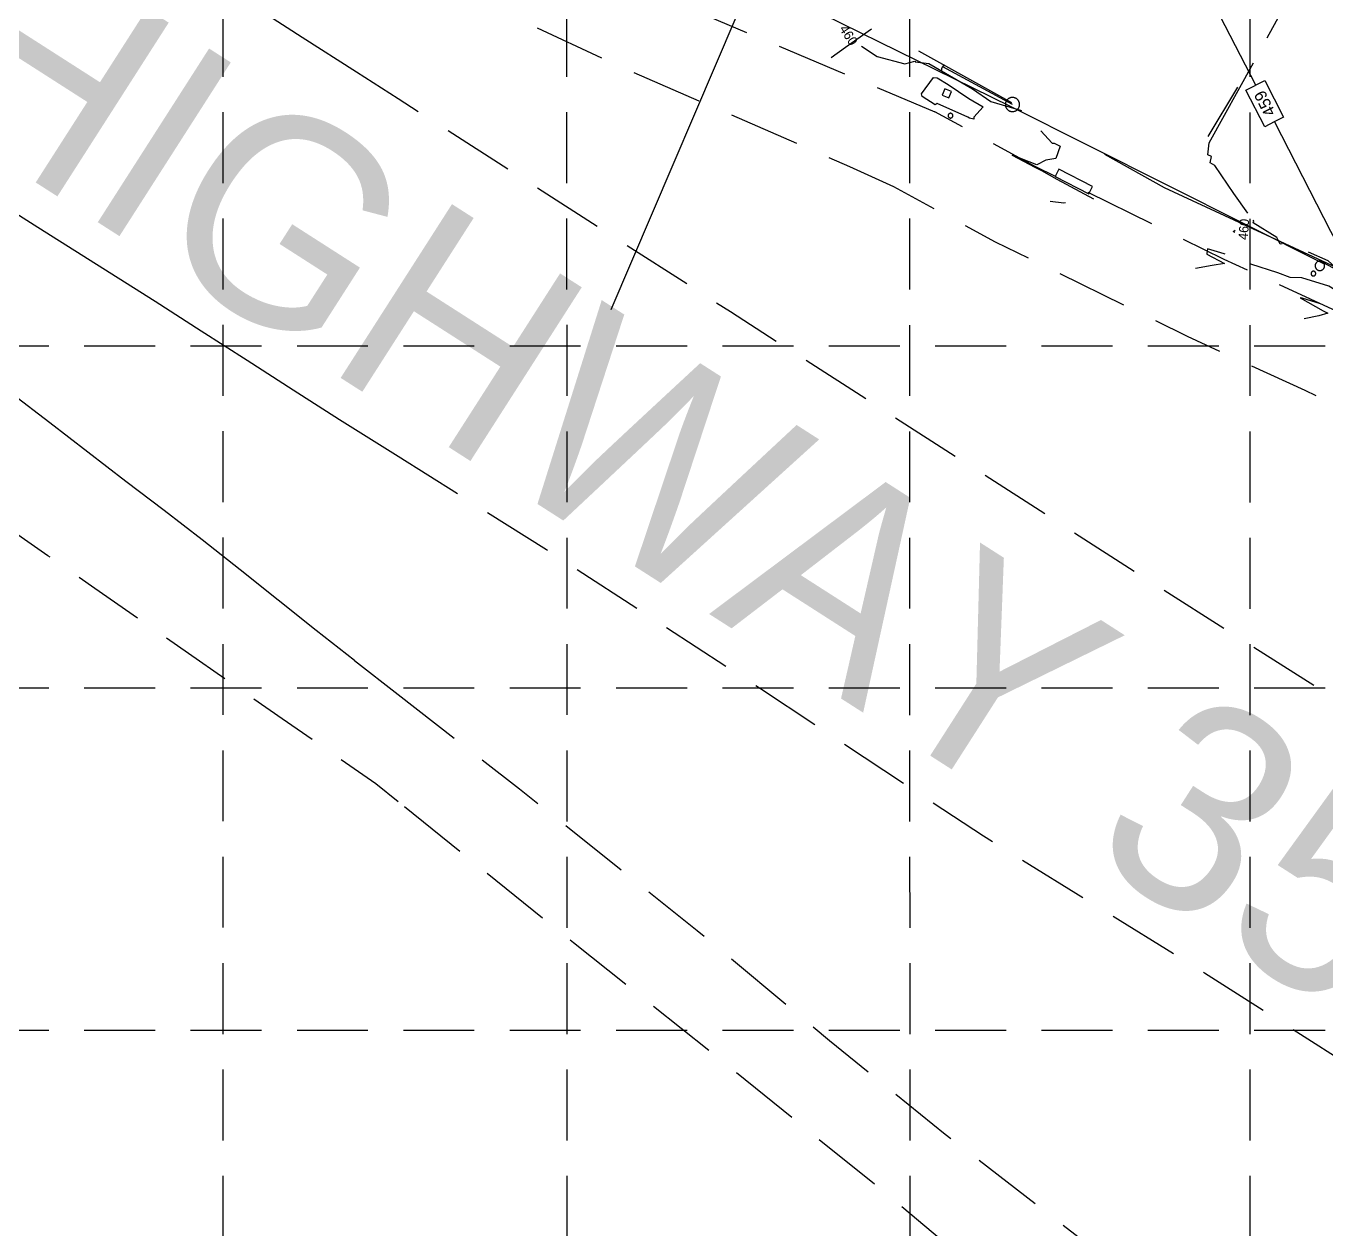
# Model space of a CAD drawing. Header units: inches. Extents: x 2439273 to 2445077, y 7048639 to 7057917.
# Drawn here: x 2440210 to 2440760, y 7051312 to 7051821 of the extents above; entities that cross this region are included whole.
import ezdxf
from ezdxf.enums import TextEntityAlignment as Align

# ---------------------------------------------------------------- set-up
doc = ezdxf.new("R2010")
doc.units = ezdxf.units.IN
doc.header["$LTSCALE"] = 300
doc.header["$MEASUREMENT"] = 0
for name, pattern in [('CONTINUOUS_LINE', [2, 1, 1]), ('DASHED', [0.29, 0.25, -0.04]), ('DASHED2', [0.15, 0.1, -0.05]), ('DASHEDX2', [0.165, 0.125, -0.04]), ('HIDDEN', [0.375, 0.25, -0.125]), ('PHANTOM', [4.25, 3.5, -0.15, 0.15, -0.15, 0.15, -0.15])]:
    doc.linetypes.add(name, pattern=pattern)
for name, color, linetype in [('EC', 43, 'DASHEDX2'), ('GRID', 254, 'HIDDEN'), ('new', 3, 'Continuous'), ('PC', 43, 'DASHEDX2'), ('PLAT_TEXT', 50, 'Continuous')]:
    doc.layers.add(name, color=color, linetype=linetype)
doc.styles.add('symbol', font='symbol.shx')
doc.styles.add('TMODELF', font='tmodelf')
doc.linetypes.add('DEPRESSION', pattern='A,0.3,["%",symbol,S=0.05,R=180,X=0,Y=0],0.0001', length=0.3001)

msp = doc.modelspace()

# ---------------------------------------------------------------- linework, layer by layer
at = {"layer": 'EC', "color": 43, "linetype": 'DASHED', "flags": 128}
for points in [[(2440727.1, 7051741.8), (2440721.08, 7051750.15), (2440713.12, 7051762.04), (2440711.16, 7051763.08), (2440711.6, 7051765.77), (2440710.08, 7051766.5), (2440710.74, 7051771.55), (2440742.26, 7051828.9), (2440717.46, 7051859.54), (2440702.74, 7051883.8), (2440695.14, 7051902.76), (2440688.1, 7051980.7), (2440687.75, 7052028.95), (2440672.51, 7052082.07), (2440665.5, 7052085.15)], [(2440563.61, 7051812.43), (2440570.17, 7051808.16), (2440581.86, 7051805.08), (2440586.1, 7051806.13), (2440586.42, 7051806.01), (2440586.27, 7051805.88), (2440592.13, 7051805.15), (2440610.53, 7051794.38), (2440618.36, 7051789.1), (2440632.16, 7051784.96), (2440636.02, 7051780.3), (2440644.22, 7051771.47), (2440645.12, 7051771.47), (2440647.57, 7051770.22), (2440645.76, 7051764.99), (2440641.57, 7051764.27), (2440637.83, 7051762.22), (2440627.38, 7051766.41), (2440636.88, 7051761.32), (2440639.71, 7051759.82), (2440646.16, 7051756.29), (2440661.79, 7051747.96), (2440649.14, 7051746.11), (2440643.45, 7051746.74)], [(2440814.08, 7051685.55), (2440813.94, 7051685.78), (2440807.64, 7051692.09), (2440803.1, 7051697.68), (2440792.59, 7051702.27), (2440786.59, 7051703.02), (2440782.16, 7051704.38), (2440780.18, 7051705), (2440771.53, 7051712.28), (2440771.46, 7051712.32), (2440760.96, 7051721.64), (2440749.13, 7051726.89), (2440743.63, 7051729.18), (2440740.75, 7051728.68), (2440739.31, 7051731.49), (2440729.3, 7051737.72), (2440729.55, 7051738.39), (2440729.22, 7051738.86)]]:
    msp.add_lwpolyline(points, dxfattribs=at)
at = {"layer": 'EC', "color": 43, "linetype": 'DEPRESSION', "flags": 128}
msp.add_lwpolyline([(2440615.08, 7051786.76), (2440611.06, 7051782.39), (2440611.04, 7051781.61), (2440609.34, 7051782.05), (2440608.52, 7051782.38), (2440595.57, 7051788.2), (2440594.78, 7051787.69), (2440589.22, 7051791.23), (2440589.03, 7051792.36), (2440594.03, 7051799.23), (2440595.59, 7051799.04), (2440600.21, 7051796.33), (2440608.98, 7051790.41), (2440615.08, 7051786.76)], close=True, dxfattribs=at)
msp.add_lwpolyline([(2440721.57, 7051733.59), (2440720.89, 7051734.05), (2440721.66, 7051734.68)], dxfattribs=at)
at = {"layer": 'EC', "color": 43, "linetype": 'DASHEDX2', "flags": 128}
for points in [[(2441294.75, 7051516.05), (2441277.48, 7051519.97), (2441272.89, 7051522.81), (2441262.95, 7051526.26), (2441205, 7051547.48), (2441190.57, 7051542.8), (2441181.33, 7051538.94), (2441155.18, 7051536.34), (2441147.89, 7051530.69), (2441131.45, 7051517.88), (2441131.27, 7051517.99), (2441120.32, 7051524.52), (2441117.75, 7051526.05), (2441107.46, 7051532.09), (2441104.8, 7051533.63), (2441094.53, 7051539.55), (2441091.79, 7051541.12), (2441081.54, 7051546.91), (2441078.71, 7051548.5), (2441070.36, 7051553.14), (2441067.48, 7051554.72), (2441059.14, 7051559.28), (2441048.03, 7051565.26), (2441045.02, 7051566.87), (2441033.88, 7051572.74), (2441030.84, 7051574.33), (2441019.66, 7051580.1), (2441016.59, 7051581.68), (2441006.57, 7051586.74), (2441003.49, 7051588.28), (2440993.44, 7051593.27), (2440990.36, 7051594.78), (2440980.26, 7051599.69), (2440977.18, 7051601.17), (2440967.33, 7051605.87), (2440952.77, 7051612.66), (2440932.92, 7051621.91), (2440886.08, 7051643.75), (2440841.09, 7051664.63), (2440822.62, 7051673.2), (2440815.88, 7051676.35), (2440811.56, 7051683.1), (2440801.43, 7051693.25), (2440801.05, 7051693.72), (2440800.16, 7051694.11), (2440799.66, 7051694.17), (2440781.93, 7051699.61), (2440774.03, 7051702.08), (2440769.07, 7051706.25), (2440761.34, 7051710.94), (2440749.88, 7051714.41), (2440744.93, 7051714.68), (2440739.68, 7051716.57), (2440724.7, 7051721.33), (2440722.8, 7051723.35), (2440719.96, 7051724.06), (2440717.08, 7051724.57), (2440709.99, 7051726.75), (2440709.73, 7051724.75), (2440709.71, 7051724.48), (2440717.12, 7051720.59), (2440711.93, 7051719.65), (2440704.9, 7051718.36)], [(2441292.43, 7051513.55), (2441276.1, 7051517.25), (2441270.94, 7051520.45), (2441259.76, 7051524.33), (2441205.24, 7051544.3), (2441188.85, 7051538.98), (2441178.36, 7051534.6), (2441155.33, 7051532.3), (2441146.93, 7051525.79), (2441134.43, 7051516.06), (2441131.08, 7051518.1), (2441120.72, 7051524.28), (2441117.54, 7051526.17), (2441107.83, 7051531.87), (2441104.55, 7051533.78), (2441094.87, 7051539.35), (2441091.49, 7051541.28), (2441081.85, 7051546.74), (2441078.35, 7051548.69), (2441070.52, 7051553.05), (2441066.95, 7051555.01), (2441059.14, 7051559.28), (2441048.74, 7051564.87), (2441044.95, 7051566.9), (2441034.55, 7051572.38), (2441030.7, 7051574.41), (2441020.3, 7051579.77), (2441016.37, 7051581.79), (2441007.08, 7051586.48), (2441003.09, 7051588.48), (2440993.8, 7051593.09), (2440989.74, 7051595.08), (2440980.47, 7051599.59), (2440976.33, 7051601.57), (2440967.32, 7051605.87), (2440954.01, 7051612.08), (2440927.18, 7051624.58), (2440886.08, 7051643.75), (2440846.6, 7051662.07), (2440819.83, 7051674.48), (2440810.06, 7051679.04), (2440809.18, 7051680.41), (2440806.89, 7051682.71), (2440803.21, 7051688.62), (2440790.61, 7051692.11), (2440781.7, 7051694.84), (2440767.88, 7051699.16), (2440766.62, 7051700.22), (2440764.65, 7051701.41), (2440749.99, 7051705.84), (2440749.2, 7051706.03), (2440758.86, 7051700.58), (2440760.9, 7051699.51), (2440757.08, 7051698.34), (2440750.87, 7051697.17)]]:
    msp.add_lwpolyline(points, dxfattribs=at)
at = {"layer": 'GRID', "linetype": 'HIDDEN', "ltscale": 0.4}
for p, q in [((2440293.35, 7049369.56), (2440293.81, 7057760.17)), ((2440439.2, 7049369.53), (2440438.42, 7057759.63)), ((2440584.47, 7049369.51), (2440582.99, 7057759.76)), ((2440728.07, 7049369.49), (2440728.1, 7057759.67)), ((2439424.76, 7051685.73), (2444925.44, 7051685.73)), ((2439424.76, 7051540.97), (2444925.44, 7051540.97)), ((2439424.76, 7051396.22), (2444925.44, 7051396.22))]:
    msp.add_line(p, q, dxfattribs=at)
at = {"layer": 'new', "color": 3, "linetype": 'PHANTOM', "flags": 128}
msp.add_lwpolyline([(2441600.08, 7051780.65), (2441431.15, 7051648.41), (2441352.47, 7051574.77), (2441061.94, 7051580.47), (2440691.83, 7051752.53), (2440551.86, 7051830.43), (2440534.04, 7052906.77)], dxfattribs=at)
at = {"layer": 'new', "color": 7, "linetype": 'DASHED2'}
for points in [[(2440367.54, 7051790.21), (2440349.98, 7051801.54), (2440326.96, 7051816.22), (2440303.94, 7051830.9), (2440280.92, 7051845.58), (2440257.89, 7051860.26), (2440238.27, 7051873.04), (2440218.65, 7051885.82), (2440199.02, 7051898.6)], [(2440367.54, 7051638.85), (2440342.67, 7051654.47), (2440323.18, 7051666.98), (2440303.69, 7051679.48), (2440284.2, 7051691.98), (2440264.71, 7051704.48), (2440239.87, 7051720.14), (2440215.04, 7051735.81), (2440190.2, 7051751.48)], [(2440349.03, 7051552.56), (2440332.92, 7051565.33), (2440316.82, 7051578.1), (2440300.72, 7051590.87), (2440284.61, 7051603.63), (2440268.49, 7051616.01), (2440252.37, 7051628.38), (2440236.25, 7051640.76), (2440220.13, 7051653.13), (2440204.01, 7051665.51)]]:
    msp.add_lwpolyline(points, dxfattribs=at)
at = {"layer": 'new', "color": 3, "linetype": 'Continuous', "flags": 128}
msp.add_lwpolyline([(2440457.62, 7051701.03), (2440519.31, 7051845.37), (2440519.31, 7051845.37, -0.414214), (2440518.78, 7051846.68), (2440518.78, 7051846.68, -0.414214), (2440520.09, 7051847.21), (2440520.09, 7051847.21), (2440521.47, 7051850.43), (2440515.04, 7051853.2), (2440513.26, 7051849.07)], format="xyb", dxfattribs=at)
at = {"layer": 'new', "color": 7, "linetype": 'DASHED2', "flags": 128}
for points in [[(2440577.28, 7051752.99), (2440558.69, 7051761.49), (2440463.75, 7051802.75), (2440367.54, 7051847.57)], [(2440487.32, 7051829.92), (2440594.54, 7051784.71)], [(2441097.02, 7051325.32), (2441073.17, 7051340.81), (2441006.41, 7051380.08), (2440939.12, 7051424.68), (2440685.73, 7051585.95), (2440508.09, 7051700.05), (2440367.54, 7051790.21)], [(2440808.32, 7051679.49), (2440805.23, 7051680.88), (2440766.67, 7051699.42), (2440717.07, 7051722.24), (2440636.83, 7051761.69), (2440594.54, 7051784.71)], [(2440367.54, 7051492.76), (2440358.09, 7051500.36), (2440338.27, 7051514.15), (2440318.46, 7051527.94), (2440298.65, 7051541.74), (2440278.83, 7051555.53), (2440259.02, 7051569.32), (2440239.21, 7051583.11), (2440219.39, 7051596.91), (2440199.58, 7051610.7), (2440179.77, 7051624.49), (2440159.95, 7051638.29), (2440142.12, 7051649.75), (2440124.28, 7051661.22), (2440106.45, 7051672.68), (2440088.61, 7051684.14), (2440070.78, 7051695.61), (2440052.94, 7051707.07), (2440035.11, 7051718.54), (2440017.27, 7051730), (2439999.44, 7051741.47), (2439981.6, 7051752.93), (2439963.77, 7051764.4), (2439945.93, 7051775.86)], [(2441185.16, 7051400.83), (2441201.02, 7051416.95), (2441202.64, 7051419.49), (2441203.33, 7051422.41), (2441203.03, 7051425.4), (2441201.76, 7051428.13), (2441199.29, 7051430.55), (2441097.97, 7051494.3), (2441026.47, 7051534.91), (2440967.7, 7051565.02), (2440883.92, 7051604.13), (2440845.1, 7051623.26), (2440789.98, 7051648.15), (2440751.3, 7051666.75), (2440701.56, 7051689.63), (2440620.22, 7051729.61), (2440577.28, 7051752.99)], [(2440997.23, 7051232.23), (2440977.62, 7051244.86), (2440877.24, 7051307.92), (2440799.91, 7051362.03), (2440708.75, 7051420.36), (2440615.15, 7051478.23), (2440520.83, 7051540.59), (2440430.38, 7051599.35), (2440367.54, 7051638.85)], [(2440367.54, 7051538.18), (2440418.95, 7051498.23), (2440494.12, 7051438.37), (2440550.03, 7051391.83), (2440599.01, 7051352.21), (2440714.52, 7051263.2), (2440791.63, 7051208.62), (2440848.18, 7051169.78), (2440895.72, 7051139.56), (2440900.7, 7051138.07), (2440905.82, 7051138.97), (2440908.82, 7051140.88), (2440914.14, 7051146.02)], [(2440827.62, 7051061.94), (2440833.61, 7051070.96), (2440838.12, 7051082.07), (2440840.54, 7051098.33), (2440840.49, 7051108.99), (2440838.06, 7051119.36), (2440834.57, 7051126.92), (2440829.01, 7051136.48), (2440821.52, 7051144.61), (2440813.85, 7051150.14), (2440767.43, 7051181), (2440700.06, 7051228.79), (2440648.8, 7051267.17), (2440607.88, 7051298.5), (2440571.84, 7051328.73), (2440499.68, 7051387.01), (2440441.73, 7051433.1), (2440367.54, 7051492.76)]]:
    msp.add_lwpolyline(points, dxfattribs=at)
at = {"layer": 'new', "color": 3, "linetype": 'Continuous', "flags": 128}
for points in [[(2440626.67, 7051786.97), (2440547.42, 7051825.84)], [(2440598.87, 7051804.31), (2440598.84, 7051804.31), (2440598.82, 7051804.3), (2440598.79, 7051804.3), (2440598.77, 7051804.29), (2440598.74, 7051804.29), (2440598.71, 7051804.28), (2440598.69, 7051804.28), (2440598.66, 7051804.27), (2440598.64, 7051804.26), (2440598.61, 7051804.25), (2440598.59, 7051804.25), (2440598.56, 7051804.24), (2440598.54, 7051804.23), (2440598.51, 7051804.22), (2440598.49, 7051804.21), (2440598.46, 7051804.2), (2440598.44, 7051804.19), (2440598.41, 7051804.18), (2440598.39, 7051804.17), (2440598.36, 7051804.16), (2440598.34, 7051804.14), (2440598.32, 7051804.13), (2440598.29, 7051804.12), (2440598.27, 7051804.11), (2440598.25, 7051804.09), (2440598.22, 7051804.08), (2440598.2, 7051804.06), (2440598.18, 7051804.05), (2440598.16, 7051804.03), (2440598.13, 7051804.02), (2440598.11, 7051804), (2440598.09, 7051803.99), (2440598.07, 7051803.97), (2440598.05, 7051803.96), (2440598.03, 7051803.94), (2440598.01, 7051803.92), (2440597.99, 7051803.9), (2440597.97, 7051803.89), (2440597.95, 7051803.87), (2440597.93, 7051803.85), (2440597.91, 7051803.83), (2440597.89, 7051803.81), (2440597.87, 7051803.79), (2440597.85, 7051803.77), (2440597.84, 7051803.75), (2440597.82, 7051803.73), (2440597.8, 7051803.71), (2440597.79, 7051803.69), (2440597.77, 7051803.67), (2440597.75, 7051803.65), (2440597.74, 7051803.63), (2440597.72, 7051803.61), (2440597.71, 7051803.58), (2440597.69, 7051803.56), (2440597.68, 7051803.54), (2440597.66, 7051803.52), (2440597.65, 7051803.49), (2440597.64, 7051803.47), (2440597.62, 7051803.45), (2440597.61, 7051803.42), (2440597.6, 7051803.4), (2440597.59, 7051803.38), (2440597.57, 7051803.35), (2440597.56, 7051803.33), (2440597.55, 7051803.3), (2440597.54, 7051803.28), (2440597.53, 7051803.26), (2440597.52, 7051803.23), (2440597.51, 7051803.21), (2440597.5, 7051803.18), (2440597.5, 7051803.15), (2440597.49, 7051803.13), (2440597.48, 7051803.1), (2440597.47, 7051803.08), (2440597.47, 7051803.05), (2440597.46, 7051803.03), (2440597.45, 7051803), (2440597.45, 7051802.97), (2440597.44, 7051802.95), (2440597.44, 7051802.92), (2440597.43, 7051802.9), (2440597.43, 7051802.87), (2440597.43, 7051802.84), (2440597.42, 7051802.82), (2440597.42, 7051802.79), (2440597.42, 7051802.76), (2440597.42, 7051802.74), (2440597.41, 7051802.71), (2440597.41, 7051802.68), (2440597.41, 7051802.66), (2440597.41, 7051802.63), (2440597.41, 7051802.6), (2440597.41, 7051802.58), (2440597.41, 7051802.55), (2440597.42, 7051802.52), (2440597.42, 7051802.5), (2440597.42, 7051802.47), (2440597.42, 7051802.44), (2440597.43, 7051802.42), (2440597.43, 7051802.39)], [(2440627.45, 7051787.8), (2440597.98, 7051803.68)], [(2440710.18, 7051774.3), (2440722.79, 7051795.2)], [(2440759.12, 7051720.36), (2440626.67, 7051786.97)], [(2440758.93, 7051720.95), (2440866.59, 7051663.48)]]:
    msp.add_lwpolyline(points, dxfattribs=at)
at = {"layer": 'new', "color": 3, "linetype": 'CONTINUOUS_LINE', "flags": 128}
msp.add_lwpolyline([(2440567.88, 7051819.73), (2440556.8, 7051811.86), (2440550.7, 7051807.5)], dxfattribs=at)
at = {"layer": 'new', "color": 3, "linetype": 'Continuous', "flags": 128}
for points in [[(2440598.89, 7051794.49), (2440597.77, 7051791.71), (2440600.55, 7051790.59), (2440601.67, 7051793.37), (2440598.89, 7051794.49)], [(2440629.57, 7051789.92), (2440629.43, 7051790.05), (2440629.29, 7051790.17), (2440629.13, 7051790.28), (2440628.97, 7051790.38), (2440628.81, 7051790.47), (2440628.64, 7051790.55), (2440628.46, 7051790.62), (2440628.28, 7051790.68), (2440628.1, 7051790.73), (2440627.92, 7051790.76), (2440627.73, 7051790.79), (2440627.54, 7051790.8), (2440627.35, 7051790.8), (2440627.16, 7051790.79), (2440626.98, 7051790.76), (2440626.79, 7051790.73), (2440626.61, 7051790.68), (2440626.43, 7051790.62), (2440626.26, 7051790.55), (2440626.09, 7051790.47), (2440625.92, 7051790.38), (2440625.76, 7051790.28), (2440625.61, 7051790.17), (2440625.46, 7051790.05), (2440625.33, 7051789.92), (2440625.2, 7051789.79), (2440625.08, 7051789.64), (2440624.97, 7051789.49), (2440624.86, 7051789.33), (2440624.77, 7051789.16), (2440624.69, 7051788.99), (2440624.62, 7051788.82), (2440624.57, 7051788.64), (2440624.52, 7051788.46), (2440624.48, 7051788.27), (2440624.46, 7051788.08), (2440624.45, 7051787.9), (2440624.45, 7051787.71), (2440624.46, 7051787.52), (2440624.48, 7051787.33), (2440624.52, 7051787.15), (2440624.57, 7051786.96), (2440624.62, 7051786.79), (2440624.69, 7051786.61), (2440624.77, 7051786.44), (2440624.86, 7051786.27), (2440624.97, 7051786.12), (2440625.08, 7051785.96), (2440625.2, 7051785.82), (2440625.33, 7051785.68), (2440625.46, 7051785.55), (2440625.61, 7051785.43), (2440625.76, 7051785.32), (2440625.92, 7051785.22), (2440626.09, 7051785.13), (2440626.26, 7051785.05), (2440626.43, 7051784.98), (2440626.61, 7051784.92), (2440626.79, 7051784.87), (2440626.98, 7051784.84), (2440627.16, 7051784.82), (2440627.35, 7051784.8), (2440627.54, 7051784.8), (2440627.73, 7051784.82), (2440627.92, 7051784.84), (2440628.1, 7051784.87), (2440628.28, 7051784.92), (2440628.46, 7051784.98), (2440628.64, 7051785.05), (2440628.81, 7051785.13), (2440628.97, 7051785.22), (2440629.13, 7051785.32), (2440629.29, 7051785.43), (2440629.43, 7051785.55), (2440629.57, 7051785.68), (2440629.7, 7051785.82), (2440629.82, 7051785.96), (2440629.93, 7051786.12), (2440630.03, 7051786.27), (2440630.12, 7051786.44), (2440630.2, 7051786.61), (2440630.27, 7051786.79), (2440630.33, 7051786.96), (2440630.37, 7051787.15), (2440630.41, 7051787.33), (2440630.43, 7051787.52), (2440630.45, 7051787.71), (2440630.45, 7051787.9), (2440630.43, 7051788.08), (2440630.41, 7051788.27), (2440630.37, 7051788.46), (2440630.33, 7051788.64), (2440630.27, 7051788.82), (2440630.2, 7051788.99), (2440630.12, 7051789.16), (2440630.03, 7051789.33), (2440629.93, 7051789.49), (2440629.82, 7051789.64), (2440629.7, 7051789.79), (2440629.57, 7051789.92)], [(2440602.24, 7051783.09), (2440602.24, 7051783.15), (2440602.23, 7051783.21), (2440602.22, 7051783.27), (2440602.21, 7051783.33), (2440602.19, 7051783.39), (2440602.17, 7051783.45), (2440602.15, 7051783.51), (2440602.12, 7051783.57), (2440602.09, 7051783.62), (2440602.05, 7051783.67), (2440602.01, 7051783.72), (2440601.97, 7051783.77), (2440601.93, 7051783.81), (2440601.88, 7051783.86), (2440601.83, 7051783.89), (2440601.78, 7051783.93), (2440601.72, 7051783.96), (2440601.67, 7051783.99), (2440601.61, 7051784.02), (2440601.55, 7051784.04), (2440601.49, 7051784.05), (2440601.43, 7051784.07), (2440601.37, 7051784.08), (2440601.3, 7051784.08), (2440601.24, 7051784.09), (2440601.18, 7051784.08), (2440601.12, 7051784.08), (2440601.05, 7051784.07), (2440600.99, 7051784.05), (2440600.93, 7051784.04), (2440600.87, 7051784.02), (2440600.82, 7051783.99), (2440600.76, 7051783.96), (2440600.71, 7051783.93), (2440600.65, 7051783.89), (2440600.6, 7051783.86), (2440600.56, 7051783.81), (2440600.51, 7051783.77), (2440600.47, 7051783.72), (2440600.43, 7051783.67), (2440600.4, 7051783.62), (2440600.36, 7051783.57), (2440600.34, 7051783.51), (2440600.31, 7051783.45), (2440600.29, 7051783.39), (2440600.27, 7051783.33), (2440600.26, 7051783.27), (2440600.25, 7051783.21), (2440600.24, 7051783.15), (2440600.24, 7051783.09), (2440600.24, 7051783.02), (2440600.25, 7051782.96), (2440600.26, 7051782.9), (2440600.27, 7051782.84), (2440600.29, 7051782.78), (2440600.31, 7051782.72), (2440600.34, 7051782.66), (2440600.36, 7051782.6), (2440600.4, 7051782.55), (2440600.43, 7051782.5), (2440600.47, 7051782.45), (2440600.51, 7051782.4), (2440600.56, 7051782.36), (2440600.6, 7051782.32), (2440600.65, 7051782.28), (2440600.71, 7051782.24), (2440600.76, 7051782.21), (2440600.82, 7051782.18), (2440600.87, 7051782.16), (2440600.93, 7051782.13), (2440600.99, 7051782.12), (2440601.05, 7051782.1), (2440601.12, 7051782.09), (2440601.18, 7051782.09), (2440601.24, 7051782.09), (2440601.3, 7051782.09), (2440601.37, 7051782.09), (2440601.43, 7051782.1), (2440601.49, 7051782.12), (2440601.55, 7051782.13), (2440601.61, 7051782.16), (2440601.67, 7051782.18), (2440601.72, 7051782.21), (2440601.78, 7051782.24), (2440601.83, 7051782.28), (2440601.88, 7051782.32), (2440601.93, 7051782.36), (2440601.97, 7051782.4), (2440602.01, 7051782.45), (2440602.05, 7051782.5), (2440602.09, 7051782.55), (2440602.12, 7051782.6), (2440602.15, 7051782.66), (2440602.17, 7051782.72), (2440602.19, 7051782.78), (2440602.21, 7051782.84), (2440602.22, 7051782.9), (2440602.23, 7051782.96), (2440602.24, 7051783.02), (2440602.24, 7051783.09)], [(2440645.51, 7051757.32), (2440659.75, 7051750.02), (2440661.35, 7051753.14), (2440647.11, 7051760.44), (2440645.51, 7051757.32)], [(2440759.5, 7051719.57), (2440759.5, 7051719.7), (2440759.49, 7051719.82), (2440759.47, 7051719.95), (2440759.44, 7051720.07), (2440759.4, 7051720.19), (2440759.36, 7051720.31), (2440759.31, 7051720.42), (2440759.25, 7051720.54), (2440759.19, 7051720.64), (2440759.12, 7051720.75), (2440759.04, 7051720.85), (2440758.96, 7051720.94), (2440758.87, 7051721.03), (2440758.78, 7051721.11), (2440758.68, 7051721.19), (2440758.57, 7051721.26), (2440758.47, 7051721.32), (2440758.35, 7051721.38), (2440758.24, 7051721.43), (2440758.12, 7051721.47), (2440758, 7051721.51), (2440757.88, 7051721.54), (2440757.75, 7051721.56), (2440757.63, 7051721.57), (2440757.5, 7051721.57), (2440757.38, 7051721.57), (2440757.25, 7051721.56), (2440757.13, 7051721.54), (2440757, 7051721.51), (2440756.88, 7051721.47), (2440756.77, 7051721.43), (2440756.65, 7051721.38), (2440756.54, 7051721.32), (2440756.43, 7051721.26), (2440756.33, 7051721.19), (2440756.23, 7051721.11), (2440756.13, 7051721.03), (2440756.04, 7051720.94), (2440755.96, 7051720.85), (2440755.88, 7051720.75), (2440755.81, 7051720.64), (2440755.75, 7051720.54), (2440755.69, 7051720.42), (2440755.64, 7051720.31), (2440755.6, 7051720.19), (2440755.56, 7051720.07), (2440755.54, 7051719.95), (2440755.52, 7051719.82), (2440755.51, 7051719.7), (2440755.5, 7051719.57), (2440755.51, 7051719.45), (2440755.52, 7051719.32), (2440755.54, 7051719.2), (2440755.56, 7051719.07), (2440755.6, 7051718.95), (2440755.64, 7051718.84), (2440755.69, 7051718.72), (2440755.75, 7051718.61), (2440755.81, 7051718.5), (2440755.88, 7051718.4), (2440755.96, 7051718.3), (2440756.04, 7051718.2), (2440756.13, 7051718.11), (2440756.23, 7051718.03), (2440756.33, 7051717.95), (2440756.43, 7051717.88), (2440756.54, 7051717.82), (2440756.65, 7051717.76), (2440756.77, 7051717.71), (2440756.88, 7051717.67), (2440757, 7051717.63), (2440757.13, 7051717.61), (2440757.25, 7051717.59), (2440757.38, 7051717.58), (2440757.5, 7051717.57), (2440757.63, 7051717.58), (2440757.75, 7051717.59), (2440757.88, 7051717.61), (2440758, 7051717.63), (2440758.12, 7051717.67), (2440758.24, 7051717.71), (2440758.35, 7051717.76), (2440758.47, 7051717.82), (2440758.57, 7051717.88), (2440758.68, 7051717.95), (2440758.78, 7051718.03), (2440758.87, 7051718.11), (2440758.96, 7051718.2), (2440759.04, 7051718.3), (2440759.12, 7051718.4), (2440759.19, 7051718.5), (2440759.25, 7051718.61), (2440759.31, 7051718.72), (2440759.36, 7051718.84), (2440759.4, 7051718.95), (2440759.44, 7051719.07), (2440759.47, 7051719.2), (2440759.49, 7051719.32), (2440759.5, 7051719.45), (2440759.5, 7051719.57)], [(2440755.48, 7051716.97), (2440755.44, 7051717.01), (2440755.39, 7051717.05), (2440755.34, 7051717.09), (2440755.28, 7051717.12), (2440755.23, 7051717.15), (2440755.17, 7051717.18), (2440755.11, 7051717.2), (2440755.05, 7051717.22), (2440754.99, 7051717.23), (2440754.93, 7051717.25), (2440754.87, 7051717.25), (2440754.81, 7051717.26), (2440754.74, 7051717.26), (2440754.68, 7051717.25), (2440754.62, 7051717.25), (2440754.56, 7051717.23), (2440754.5, 7051717.22), (2440754.44, 7051717.2), (2440754.38, 7051717.18), (2440754.32, 7051717.15), (2440754.27, 7051717.12), (2440754.21, 7051717.09), (2440754.16, 7051717.05), (2440754.11, 7051717.01), (2440754.07, 7051716.97), (2440754.02, 7051716.92), (2440753.98, 7051716.87), (2440753.95, 7051716.82), (2440753.91, 7051716.77), (2440753.88, 7051716.71), (2440753.86, 7051716.66), (2440753.83, 7051716.6), (2440753.81, 7051716.54), (2440753.8, 7051716.48), (2440753.79, 7051716.42), (2440753.78, 7051716.35), (2440753.77, 7051716.29), (2440753.77, 7051716.23), (2440753.78, 7051716.16), (2440753.79, 7051716.1), (2440753.8, 7051716.04), (2440753.81, 7051715.98), (2440753.83, 7051715.92), (2440753.86, 7051715.86), (2440753.88, 7051715.8), (2440753.91, 7051715.75), (2440753.95, 7051715.7), (2440753.98, 7051715.65), (2440754.02, 7051715.6), (2440754.07, 7051715.55), (2440754.11, 7051715.51), (2440754.16, 7051715.47), (2440754.21, 7051715.43), (2440754.27, 7051715.4), (2440754.32, 7051715.37), (2440754.38, 7051715.34), (2440754.44, 7051715.32), (2440754.5, 7051715.3), (2440754.56, 7051715.28), (2440754.62, 7051715.27), (2440754.68, 7051715.26), (2440754.74, 7051715.26), (2440754.81, 7051715.26), (2440754.87, 7051715.26), (2440754.93, 7051715.27), (2440754.99, 7051715.28), (2440755.05, 7051715.3), (2440755.11, 7051715.32), (2440755.17, 7051715.34), (2440755.23, 7051715.37), (2440755.28, 7051715.4), (2440755.34, 7051715.43), (2440755.39, 7051715.47), (2440755.44, 7051715.51), (2440755.48, 7051715.55), (2440755.52, 7051715.6), (2440755.56, 7051715.65), (2440755.6, 7051715.7), (2440755.64, 7051715.75), (2440755.67, 7051715.8), (2440755.69, 7051715.86), (2440755.72, 7051715.92), (2440755.73, 7051715.98), (2440755.75, 7051716.04), (2440755.76, 7051716.1), (2440755.77, 7051716.16), (2440755.77, 7051716.23), (2440755.77, 7051716.29), (2440755.77, 7051716.35), (2440755.76, 7051716.42), (2440755.75, 7051716.48), (2440755.73, 7051716.54), (2440755.72, 7051716.6), (2440755.69, 7051716.66), (2440755.67, 7051716.71), (2440755.64, 7051716.77), (2440755.6, 7051716.82), (2440755.56, 7051716.87), (2440755.52, 7051716.92), (2440755.48, 7051716.97)]]:
    msp.add_lwpolyline(points, close=True, dxfattribs=at)
at = {"layer": 'new', "color": 3, "linetype": 'DASHED2', "flags": 128}
msp.add_lwpolyline([(2440349.03, 7051552.56), (2440367.54, 7051538.18)], dxfattribs=at)
at = {"layer": 'PC', "color": 24, "linetype": 'Continuous', "flags": 128}
for points in [[(2440730.35, 7051795.93), (2440700.12, 7051854.8), (2440667.11, 7051872.75), (2440644.08, 7051886.9), (2440623.03, 7051898.59)], [(2440738.27, 7051780.51), (2440762.06, 7051734.19), (2440766.26, 7051726.43), (2440790.33, 7051708.11)]]:
    msp.add_lwpolyline(points, dxfattribs=at)
msp.add_lwpolyline([(2440738.17, 7051780.45), (2440734.16, 7051778.4), (2440726.25, 7051793.82), (2440734.25, 7051797.93), (2440742.17, 7051782.51), (2440738.17, 7051780.45)], close=True, dxfattribs=at)

# ---------------------------------------------------------------- texts
at = {"layer": 'EC', "color": 43, "linetype": 'Continuous', "style": 'TMODELF'}
for rotation, p in [(303.0437, (2440558.13, 7051817.14)), (85.4537, (2440725.3, 7051734.99))]:
    msp.add_text('460', height=4, rotation=rotation, dxfattribs=at).set_placement(p, align=Align.MIDDLE_CENTER)
at = {"layer": 'PC', "color": 24, "linetype": 'Continuous', "style": 'TMODELF'}
msp.add_text('459', height=5, rotation=117.1856, dxfattribs=at).set_placement((2440736.43, 7051789.31), align=Align.CENTER)
at = {"layer": 'PLAT_TEXT', "color": 7, "linetype": 'Continuous', "style": 'TMODELF'}
msp.add_text('INTERSTATE HIGHWAY 35E', height=87.3, rotation=327.3503, dxfattribs=at).set_placement((2439521.45, 7052198.7))

doc.saveas('drawing.dxf')
